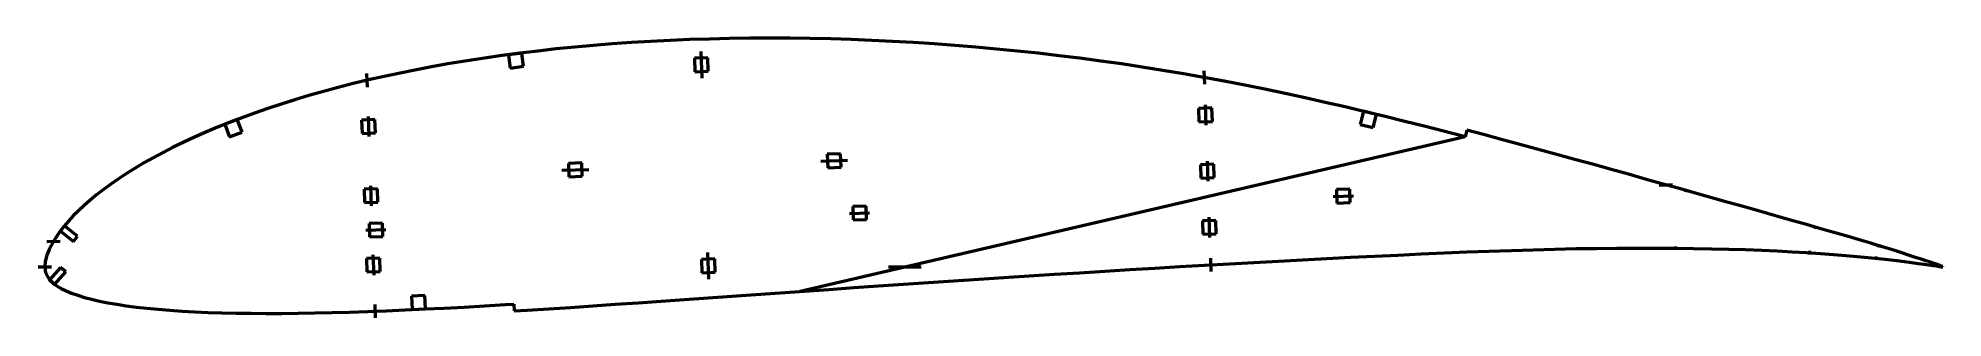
# Model space of a CAD drawing. Header units: metres. Extents: x -199 to 370, y -15 to 68.
import ezdxf

# ---------------------------------------------------------------- set-up
doc = ezdxf.new("R2010")
doc.units = ezdxf.units.M
for name, color, linetype, lineweight in [('FoilLayer', 1, 'Continuous', 50), ('StringerLayer', 1, 'Continuous', 50), ('SubLayer', 1, 'Continuous', 50)]:
    doc.layers.add(name, color=color, linetype=linetype, lineweight=lineweight)

msp = doc.modelspace()

# ---------------------------------------------------------------- linework, layer by layer
at = {"layer": 'FoilLayer'}
for p, q in [((-60.58, 62.93), (-65.85, 62.18)), ((-55.25, 63.64), (-60.58, 62.93)), ((-49.85, 64.29), (-55.25, 63.64)), ((-44.38, 64.91), (-49.85, 64.29)), ((-38.86, 65.45), (-44.38, 64.91)), ((-33.28, 65.95), (-38.86, 65.45)), ((-27.62, 66.4), (-33.28, 65.95)), ((-21.9, 66.8), (-27.62, 66.4)), ((-16.14, 67.15), (-21.9, 66.8)), ((-10.33, 67.45), (-16.14, 67.15)), ((-4.48, 67.69), (-10.33, 67.45)), ((1.42, 67.88), (-4.48, 67.69)), ((7.37, 68.01), (1.42, 67.88)), ((13.36, 68.09), (7.37, 68.01)), ((19.39, 68.13), (13.36, 68.09)), ((25.44, 68.11), (19.39, 68.13)), ((31.52, 68.03), (25.44, 68.11)), ((37.62, 67.89), (31.52, 68.03)), ((43.77, 67.71), (37.62, 67.89)), ((49.93, 67.47), (43.77, 67.71)), ((56.11, 67.18), (49.93, 67.47)), ((62.3, 66.83), (56.11, 67.18)), ((68.51, 66.43), (62.3, 66.83)), ((74.72, 65.97), (68.51, 66.43)), ((80.95, 65.46), (74.72, 65.97)), ((87.18, 64.9), (80.95, 65.46)), ((93.42, 64.29), (87.18, 64.9)), ((99.65, 63.63), (93.42, 64.29)), ((105.86, 62.91), (99.65, 63.63)), ((112.08, 62.14), (105.86, 62.91)), ((-90.98, 57.75), (-95.76, 56.74)), ((-86.11, 58.73), (-90.98, 57.75)), ((-81.16, 59.67), (-86.11, 58.73)), ((-76.13, 60.56), (-81.16, 59.67)), ((-71.04, 61.4), (-76.13, 60.56)), ((-65.85, 62.18), (-71.04, 61.4)), ((118.28, 61.32), (112.08, 62.14)), ((124.48, 60.45), (118.28, 61.32)), ((130.67, 59.52), (124.48, 60.45)), ((136.83, 58.54), (130.67, 59.52)), ((142.98, 57.52), (136.83, 58.54)), ((149.1, 56.44), (142.98, 57.52)), ((-113.93, 52.26), (-118.25, 51.03)), ((-109.52, 53.45), (-113.93, 52.26)), ((-105.03, 54.59), (-109.52, 53.45)), ((-100.44, 55.68), (-105.03, 54.59)), ((-95.76, 56.74), (-100.44, 55.68)), ((155.21, 55.31), (149.1, 56.44)), ((161.3, 54.13), (155.21, 55.31)), ((167.37, 52.92), (161.3, 54.13)), ((173.4, 51.66), (167.37, 52.92)), ((179.41, 50.35), (173.4, 51.66)), ((-134.49, 45.82), (-138.29, 44.43)), ((-130.58, 47.17), (-134.49, 45.82)), ((-126.57, 48.5), (-130.58, 47.17)), ((-122.46, 49.78), (-126.57, 48.5)), ((-118.25, 51.03), (-122.46, 49.78)), ((185.39, 49), (179.41, 50.35)), ((191.36, 47.62), (185.39, 49)), ((197.31, 46.2), (191.36, 47.62)), ((203.24, 44.78), (197.31, 46.2)), ((-149.07, 40.11), (-152.43, 38.63)), ((-145.59, 41.57), (-149.07, 40.11)), ((-141.99, 43.01), (-145.59, 41.57)), ((-138.29, 44.43), (-141.99, 43.01)), ((209.13, 43.34), (203.24, 44.78)), ((214.96, 41.89), (209.13, 43.34)), ((220.74, 40.41), (214.96, 41.89)), ((226.48, 38.93), (220.74, 40.41)), ((227.64, 40.7), (227.13, 38.76)), ((232.69, 39.37), (227.64, 40.7)), ((-158.82, 35.6), (-161.86, 34.05)), ((-155.68, 37.12), (-158.82, 35.6)), ((-152.43, 38.63), (-155.68, 37.12)), ((227.13, 38.76), (28.45, -7.38)), ((227.13, 38.76), (226.48, 38.93)), ((238.33, 37.87), (232.69, 39.37)), ((243.9, 36.38), (238.33, 37.87)), ((249.42, 34.87), (243.9, 36.38)), ((254.88, 33.37), (249.42, 34.87)), ((-170.22, 29.37), (-172.76, 27.79)), ((-167.56, 30.93), (-170.22, 29.37)), ((-164.77, 32.5), (-167.56, 30.93)), ((-161.86, 34.05), (-164.77, 32.5)), ((260.27, 31.89), (254.88, 33.37)), ((265.58, 30.43), (260.27, 31.89)), ((270.8, 28.98), (265.58, 30.43)), ((275.94, 27.55), (270.8, 28.98)), ((-179.68, 22.99), (-181.74, 21.4)), ((-177.49, 24.59), (-179.68, 22.99)), ((-175.18, 26.19), (-177.49, 24.59)), ((-172.76, 27.79), (-175.18, 26.19)), ((280.99, 26.13), (275.94, 27.55)), ((285.94, 24.74), (280.99, 26.13)), ((290.8, 23.38), (285.94, 24.74)), ((295.55, 22.05), (290.8, 23.38)), ((-185.45, 18.26), (-187.12, 16.68)), ((-183.66, 19.83), (-185.45, 18.26)), ((-181.74, 21.4), (-183.66, 19.83)), ((300.18, 20.74), (295.55, 22.05)), ((304.7, 19.47), (300.18, 20.74)), ((309.11, 18.22), (304.7, 19.47)), ((313.39, 17.02), (309.11, 18.22)), ((-191.39, 12.07), (-192.56, 10.58)), ((-190.1, 13.58), (-191.39, 12.07)), ((-188.67, 15.13), (-190.1, 13.58)), ((-187.12, 16.68), (-188.67, 15.13)), ((317.54, 15.84), (313.39, 17.02)), ((321.55, 14.71), (317.54, 15.84)), ((325.43, 13.61), (321.55, 14.71)), ((329.17, 12.55), (325.43, 13.61)), ((332.76, 11.52), (329.17, 12.55)), ((336.2, 10.55), (332.76, 11.52)), ((-195.28, 6.37), (-195.9, 5.11)), ((-194.5, 7.75), (-195.28, 6.37)), ((-193.6, 9.14), (-194.5, 7.75)), ((-192.56, 10.58), (-193.6, 9.14)), ((339.48, 9.6), (336.2, 10.55)), ((342.6, 8.69), (339.48, 9.6)), ((345.57, 7.81), (342.6, 8.69)), ((348.37, 6.98), (345.57, 7.81)), ((351.02, 6.17), (348.37, 6.98)), ((353.51, 5.41), (351.02, 6.17)), ((-197.18, 0.17), (-197.19, -0.07)), ((-197.05, 1.47), (-197.18, 0.17)), ((-196.79, 2.76), (-197.05, 1.47)), ((-196.44, 3.73), (-196.79, 2.76)), ((-195.9, 5.11), (-196.44, 3.73)), ((134.47, -0.41), (141.91, 0.02)), ((141.91, 0.02), (149.33, 0.46)), ((149.33, 0.46), (156.72, 0.89)), ((156.72, 0.89), (164.08, 1.29)), ((164.08, 1.29), (171.38, 1.68)), ((171.38, 1.68), (178.61, 2.07)), ((178.61, 2.07), (185.81, 2.46)), ((185.81, 2.46), (192.96, 2.83)), ((192.96, 2.83), (200.05, 3.17)), ((200.05, 3.17), (207.06, 3.49)), ((207.06, 3.49), (213.99, 3.82)), ((213.99, 3.82), (220.86, 4.13)), ((220.86, 4.13), (227.66, 4.42)), ((227.66, 4.42), (234.38, 4.66)), ((234.38, 4.66), (240.99, 4.88)), ((240.99, 4.88), (247.51, 5.08)), ((247.51, 5.08), (253.93, 5.26)), ((253.93, 5.26), (260.25, 5.39)), ((260.25, 5.39), (266.45, 5.47)), ((266.45, 5.47), (272.51, 5.53)), ((272.51, 5.53), (278.44, 5.57)), ((278.44, 5.57), (284.24, 5.58)), ((284.24, 5.58), (289.9, 5.54)), ((289.9, 5.54), (295.41, 5.46)), ((295.41, 5.46), (300.74, 5.37)), ((300.74, 5.37), (305.92, 5.25)), ((305.92, 5.25), (310.94, 5.1)), ((310.94, 5.1), (315.78, 4.92)), ((315.78, 4.92), (320.44, 4.71)), ((320.44, 4.71), (324.9, 4.49)), ((324.9, 4.49), (329.2, 4.25)), ((329.2, 4.25), (333.3, 3.99)), ((333.3, 3.99), (337.19, 3.69)), ((337.19, 3.69), (340.87, 3.39)), ((340.87, 3.39), (344.34, 3.09)), ((344.34, 3.09), (347.61, 2.79)), ((347.61, 2.79), (350.66, 2.48)), ((350.66, 2.48), (353.49, 2.17)), ((353.49, 2.17), (356.1, 1.86)), ((355.82, 4.7), (353.51, 5.41)), ((357.97, 4.02), (355.82, 4.7)), ((356.1, 1.86), (358.48, 1.56)), ((359.96, 3.38), (357.97, 4.02)), ((358.48, 1.56), (360.64, 1.27)), ((361.77, 2.79), (359.96, 3.38)), ((360.64, 1.27), (362.56, 1.01)), ((363.4, 2.25), (361.77, 2.79)), ((362.56, 1.01), (364.27, 0.77)), ((364.87, 1.76), (363.4, 2.25)), ((364.27, 0.77), (365.74, 0.56)), ((366.16, 1.33), (364.87, 1.76)), ((365.74, 0.56), (367, 0.38)), ((367.27, 0.94), (366.16, 1.33)), ((367, 0.38), (368.03, 0.23)), ((368.19, 0.63), (367.27, 0.94)), ((368.03, 0.23), (368.84, 0.1)), ((368.92, 0.37), (368.19, 0.63)), ((368.84, 0.1), (369.43, 0.01)), ((369.46, 0.18), (368.92, 0.37)), ((369.43, 0.01), (369.78, -0.04)), ((369.8, 0.07), (369.46, 0.18)), ((369.91, 0.03), (369.8, 0.07)), ((369.91, -0.06), (369.91, 0.03)), ((-197.19, -0.07), (-197.1, -1.19)), ((-197.1, -1.19), (-196.86, -1.99)), ((-196.86, -1.99), (-196.5, -2.76)), ((-196.5, -2.76), (-195.96, -3.56)), ((-195.96, -3.56), (-195.28, -4.34)), ((-195.28, -4.34), (-194.44, -5.11)), ((-194.44, -5.11), (-193.44, -5.84)), ((51.91, -5.73), (59.36, -5.22)), ((59.36, -5.22), (66.83, -4.72)), ((66.83, -4.72), (74.31, -4.21)), ((74.31, -4.21), (81.84, -3.69)), ((81.84, -3.69), (89.38, -3.2)), ((89.38, -3.2), (96.91, -2.73)), ((96.91, -2.73), (104.44, -2.25)), ((104.44, -2.25), (111.96, -1.77)), ((111.96, -1.77), (119.48, -1.3)), ((119.48, -1.3), (126.99, -0.85)), ((126.99, -0.85), (134.47, -0.41)), ((369.78, -0.04), (369.91, -0.06)), ((-193.44, -5.84), (-192.25, -6.53)), ((-192.25, -6.53), (-190.82, -7.2)), ((-190.82, -7.2), (-189.17, -7.86)), ((-189.17, -7.86), (-187.32, -8.51)), ((-187.32, -8.51), (-185.35, -9.13)), ((-185.35, -9.13), (-183.21, -9.7)), ((-183.21, -9.7), (-180.88, -10.22)), ((-180.88, -10.22), (-178.36, -10.72)), ((-178.36, -10.72), (-175.65, -11.19)), ((-175.65, -11.19), (-172.82, -11.63)), ((-65.78, -11.66), (-59.54, -11.29)), ((-59.54, -11.29), (-57.03, -11.14)), ((-57.03, -11.14), (-56.91, -13.13)), ((-33.47, -11.66), (-26.74, -11.2)), ((-26.74, -11.2), (-19.92, -10.74)), ((-19.92, -10.74), (-13.02, -10.28)), ((-13.02, -10.28), (-6.06, -9.8)), ((-6.06, -9.8), (0.97, -9.3)), ((0.97, -9.3), (8.09, -8.79)), ((8.09, -8.79), (15.27, -8.29)), ((15.27, -8.29), (22.51, -7.79)), ((22.51, -7.79), (29.78, -7.28)), ((29.78, -7.28), (37.11, -6.76)), ((37.11, -6.76), (44.49, -6.24)), ((44.49, -6.24), (51.91, -5.73)), ((-172.82, -11.63), (-169.82, -12.02)), ((-169.82, -12.02), (-166.66, -12.37)), ((-166.66, -12.37), (-163.3, -12.67)), ((-163.3, -12.67), (-159.78, -12.96)), ((-159.78, -12.96), (-156.12, -13.22)), ((-156.12, -13.22), (-152.33, -13.44)), ((-152.33, -13.44), (-148.38, -13.6)), ((-148.38, -13.6), (-144.27, -13.72)), ((-144.27, -13.72), (-139.99, -13.82)), ((-139.99, -13.82), (-135.57, -13.88)), ((-135.57, -13.88), (-131.02, -13.91)), ((-131.02, -13.91), (-126.34, -13.9)), ((-126.34, -13.9), (-121.5, -13.83)), ((-121.5, -13.83), (-116.49, -13.74)), ((-116.49, -13.74), (-111.35, -13.63)), ((-111.35, -13.63), (-106.1, -13.5)), ((-106.1, -13.5), (-100.72, -13.32)), ((-100.72, -13.32), (-95.21, -13.1)), ((-95.21, -13.1), (-89.55, -12.85)), ((-89.55, -12.85), (-83.76, -12.59)), ((-83.76, -12.59), (-77.88, -12.32)), ((-77.88, -12.32), (-71.89, -12.01)), ((-71.89, -12.01), (-65.78, -11.66)), ((-56.91, -13.13), (-53.06, -12.91)), ((-53.06, -12.91), (-46.62, -12.52)), ((-46.62, -12.52), (-40.09, -12.11)), ((-40.09, -12.11), (-33.47, -11.66))]:
    msp.add_line(p, q, dxfattribs=at)
at = {"layer": 'StringerLayer'}
for p, q in [((-54.66, 63.71), (-58.63, 63.19)), ((-58.63, 63.19), (-58.11, 59.22)), ((-54.14, 59.75), (-54.66, 63.71)), ((-58.11, 59.22), (-54.14, 59.75)), ((196.77, 46.33), (195.84, 42.44)), ((200.66, 45.4), (196.77, 46.33)), ((-139.69, 43.89), (-143.43, 42.46)), ((-143.43, 42.46), (-142, 38.73)), ((-142, 38.73), (-138.26, 40.16)), ((-138.26, 40.16), (-139.69, 43.89)), ((195.84, 42.44), (199.73, 41.51)), ((199.73, 41.51), (200.66, 45.4)), ((-191.3, 12.19), (-192.53, 10.62)), ((-187.37, 9.1), (-191.3, 12.19)), ((-192.53, 10.62), (-188.6, 7.53)), ((-188.6, 7.53), (-187.37, 9.1)), ((-192.44, -0.18), (-195.76, -3.92)), ((-195.76, -3.92), (-194.26, -5.25)), ((-194.26, -5.25), (-190.94, -1.51)), ((-190.94, -1.51), (-192.44, -0.18)), ((-83.63, -8.58), (-87.63, -8.76)), ((-87.63, -8.76), (-87.45, -12.76)), ((-83.45, -12.58), (-83.63, -8.58)), ((-87.45, -12.76), (-83.45, -12.58))]:
    msp.add_line(p, q, dxfattribs=at)
at = {"layer": 'SubLayer'}
for p, q in [((-1.19, 64.2), (-0.91, 56.21)), ((-101.02, 57.56), (-100.88, 53.56)), ((0.88, 62.27), (-3.12, 62.13)), ((-3.12, 62.13), (-2.98, 58.14)), ((-2.98, 58.14), (1.02, 58.28)), ((1.02, 58.28), (0.88, 62.27)), ((149.11, 58.42), (149.25, 54.43)), ((151.5, 47.32), (147.5, 47.18)), ((147.5, 47.18), (147.64, 43.18)), ((149.46, 48.25), (149.67, 42.25)), ((151.64, 43.32), (151.5, 47.32)), ((-98.54, 43.87), (-102.53, 43.73)), ((-102.53, 43.73), (-102.39, 39.74)), ((-102.39, 39.74), (-98.4, 39.88)), ((-100.57, 44.8), (-100.36, 38.81)), ((-98.4, 39.88), (-98.54, 43.87)), ((147.64, 43.18), (151.64, 43.32)), ((-42.66, 28.74), (-34.66, 29.02)), ((-36.73, 30.95), (-40.73, 30.81)), ((-40.73, 30.81), (-40.59, 26.81)), ((-36.59, 26.95), (-36.73, 30.95)), ((34.66, 31.44), (42.66, 31.72)), ((40.59, 33.65), (36.59, 33.51)), ((36.59, 33.51), (36.73, 29.51)), ((36.73, 29.51), (40.73, 29.65)), ((40.73, 29.65), (40.59, 33.65)), ((152.08, 30.56), (148.08, 30.42)), ((148.08, 30.42), (148.22, 26.43)), ((150.05, 31.49), (150.26, 25.5)), ((152.22, 26.57), (152.08, 30.56)), ((-97.82, 23.23), (-101.81, 23.1)), ((-101.81, 23.1), (-101.67, 19.1)), ((-99.85, 24.16), (-99.64, 18.17)), ((-97.68, 19.24), (-97.82, 23.23)), ((-40.59, 26.81), (-36.59, 26.95)), ((148.22, 26.43), (152.22, 26.57)), ((192.7, 23.12), (188.7, 22.98)), ((188.7, 22.98), (188.84, 18.98)), ((192.84, 19.12), (192.7, 23.12)), ((285.11, 24.35), (289.11, 24.49)), ((293.06, 22.23), (293.34, 23.19)), ((-101.67, 19.1), (-97.68, 19.24)), ((48.19, 18.08), (44.19, 17.94)), ((44.19, 17.94), (44.33, 13.94)), ((48.33, 14.08), (48.19, 18.08)), ((187.77, 20.95), (193.77, 21.16)), ((188.84, 18.98), (192.84, 19.12)), ((-96.32, 13.03), (-100.31, 12.89)), ((-100.31, 12.89), (-100.17, 8.89)), ((-96.18, 9.03), (-96.32, 13.03)), ((43.26, 15.9), (49.26, 16.11)), ((44.33, 13.94), (48.33, 14.08)), ((152.67, 13.81), (148.67, 13.67)), ((148.67, 13.67), (148.81, 9.67)), ((150.63, 14.73), (150.84, 8.74)), ((152.81, 9.81), (152.67, 13.81)), ((331.55, 11.35), (331.85, 12.3)), ((-196.58, 7.53), (-192.59, 7.67)), ((-101.24, 10.86), (-95.25, 11.07)), ((-100.17, 8.89), (-96.18, 9.03)), ((148.81, 9.67), (152.81, 9.81)), ((290.07, 5.04), (290.14, 6.03)), ((350.74, 5.74), (351.05, 6.69)), ((-199.18, 0), (-195.18, 0)), ((-97.09, 2.6), (-101.09, 2.46)), ((-101.09, 2.46), (-100.95, -1.54)), ((-99.13, 3.53), (-98.92, -2.47)), ((-96.96, -1.4), (-97.09, 2.6)), ((2.98, 2.33), (-1.02, 2.19)), ((-1.02, 2.19), (-0.88, -1.81)), ((1.19, -3.74), (0.91, 4.26)), ((3.12, -1.67), (2.98, 2.33)), ((54.91, 0), (64.6, 0)), ((151.06, 2.56), (151.2, -1.43)), ((330.08, 3.69), (330.18, 4.69)), ((350.01, 2.04), (350.13, 3.04)), ((-100.95, -1.54), (-96.96, -1.4)), ((-0.88, -1.81), (3.12, -1.67)), ((-98.61, -11.23), (-98.47, -15.23))]:
    msp.add_line(p, q, dxfattribs=at)

doc.saveas('drawing.dxf')
